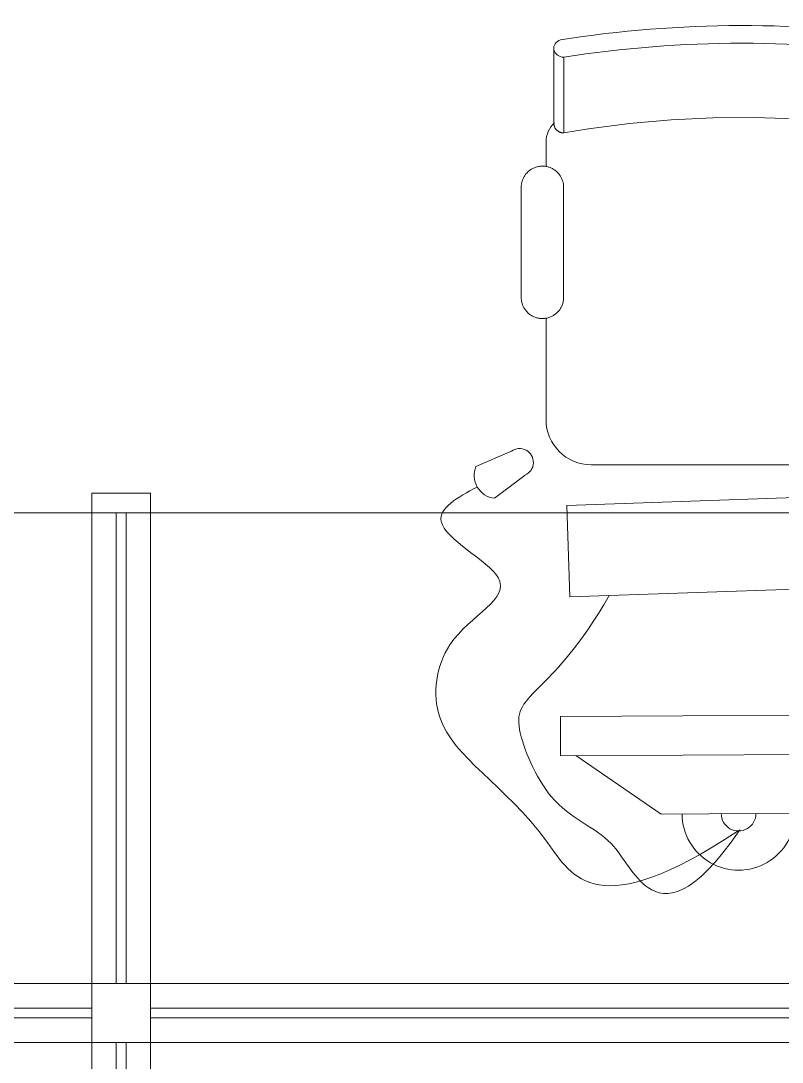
# Model space of a CAD drawing. Header units: inches. Extents: x 1 to 4333, y -575 to 1753.
# Drawn here: x 3333 to 3371.9, y 1315.1 to 1368.2 of the extents above; entities that cross this region are included whole.
import ezdxf

# ---------------------------------------------------------------- set-up
doc = ezdxf.new("R2010")
doc.units = ezdxf.units.IN
doc.header["$MEASUREMENT"] = 0
doc.layers.add('I-FURN-PNLS', color=30, linetype='Continuous', lineweight=9)

# ---------------------------------------------------------------- blocks, each defined once
blk = doc.blocks.new('Benching - 5_-0_ bench-V1-New Construction - Tel_Data_Elec Plan')
at = {"layer": 'I-FURN-PNLS'}
for p, q in [((64.5, 26.5), (61.5, 26.5)), ((61.5, 26.5), (61.5, 25.5)), ((64.5, 25.5), (64.5, 26.5)), ((61.5, 25.5), (1.5, 25.5)), ((62.75, 25.5), (61.5, 25.5)), ((61.5, 25.5), (61.5, 1.5)), ((61.5, 25.5), (62.75, 25.5)), ((63.25, 25.5), (62.75, 25.5)), ((62.75, 25.5), (62.75, 1.5)), ((63.25, 1.5), (63.25, 25.5)), ((64.5, 25.5), (63.25, 25.5)), ((63.25, 25.5), (64.5, 25.5)), ((64.5, 1.5), (64.5, 25.5)), ((61.5, 1.5), (1.5, 1.5)), ((61.5, 0.25), (61.5, 1.5)), ((61.5, 1.5), (62.75, 1.5)), ((62.75, 1.5), (61.5, 1.5)), ((61.5, 1.5), (61.5, 0.25)), ((62.75, 1.5), (63.25, 1.5)), ((63.25, 1.5), (64.5, 1.5)), ((64.5, 1.5), (63.25, 1.5)), ((64.5, 0.25), (64.5, 1.5)), ((61.5, 0.25), (1.5, 0.25)), ((61.5, -0.25), (61.5, 0.25)), ((1.5, -0.25), (61.5, -0.25)), ((61.5, -1.5), (61.5, -0.25)), ((61.5, -0.25), (61.5, -1.5)), ((64.5, -1.5), (64.5, -0.25)), ((1.5, -1.5), (61.5, -1.5)), ((61.5, -1.5), (62.75, -1.5)), ((63.25, -1.5), (64.5, -1.5))]:
    blk.add_line(p, q, dxfattribs=at)
blk = doc.blocks.new('Benching - 5_-0_ bench-V3-New Construction - Tel_Data_Elec Plan')
at = {"layer": 'I-FURN-PNLS'}
for p, q in [((61.5, 1.5), (1.5, 1.5)), ((61.5, 0.25), (61.5, 1.5)), ((62.75, 1.5), (61.5, 1.5)), ((61.5, 1.5), (61.5, 0.25)), ((64.5, 1.5), (63.25, 1.5)), ((64.5, 0.25), (64.5, 1.5)), ((61.5, 0.25), (1.5, 0.25)), ((61.5, -0.25), (61.5, 0.25)), ((1.5, -0.25), (61.5, -0.25)), ((61.5, -1.5), (61.5, -0.25)), ((61.5, -0.25), (61.5, -1.5)), ((64.5, -1.5), (64.5, -0.25)), ((1.5, -1.5), (61.5, -1.5)), ((62.75, -1.5), (61.5, -1.5)), ((61.5, -1.5), (61.5, -25.5)), ((61.5, -1.5), (62.75, -1.5)), ((63.25, -1.5), (62.75, -1.5)), ((62.75, -1.5), (62.75, -25.5)), ((63.25, -25.5), (63.25, -1.5)), ((64.5, -1.5), (63.25, -1.5)), ((63.25, -1.5), (64.5, -1.5)), ((64.5, -25.5), (64.5, -1.5))]:
    blk.add_line(p, q, dxfattribs=at)
blk = doc.blocks.new('Benching - 5_-0_ bench-2475156-New Construction - Tel_Data_Elec Plan')
at = {"layer": 'I-FURN-PNLS'}
for p, q in [((22.57, 48.736), (22.57, 44.873)), ((21.669, 44.414), (21.669, 43.158)), ((20.4, 42.098), (20.4, 36.49)), ((22.564, 36.49), (22.564, 42.098)), ((21.669, 35.429), (21.669, 30.252)), ((19.902, 28.639), (18.094, 27.866)), ((23.967, 27.954), (39.217, 27.954)), ((19.038, 26.242), (20.604, 27.43)), ((1.5, 26.5), (-1.5, 26.5)), ((-1.5, 26.5), (-1.5, 25.5)), ((1.5, 25.5), (1.5, 26.5)), ((22.723, 25.871), (38.722, 26.428)), ((-0.25, 25.5), (-1.5, 25.5)), ((-1.5, 25.5), (-1.5, 1.5)), ((-1.5, 25.5), (-0.25, 25.5)), ((0.25, 25.5), (-0.25, 25.5)), ((-0.25, 25.5), (-0.25, 1.5)), ((0.25, 1.5), (0.25, 25.5)), ((1.5, 25.5), (0.25, 25.5)), ((0.25, 25.5), (1.5, 25.5)), ((1.5, 1.5), (1.5, 25.5)), ((61.5, 25.5), (1.5, 25.5)), ((22.885, 21.212), (22.723, 25.871)), ((38.885, 21.77), (22.885, 21.212)), ((40.522, 15.211), (22.396, 15.116)), ((22.396, 15.116), (22.406, 13.116)), ((22.406, 13.116), (40.532, 13.211)), ((23.18, 13.12), (27.542, 10.143)), ((27.542, 10.143), (35.428, 10.184)), ((-1.5, 1.5), (-0.25, 1.5)), ((-0.25, 1.5), (-1.5, 1.5)), ((-1.5, 1.5), (-1.5, 0.25)), ((-0.25, 1.5), (0.25, 1.5)), ((0.25, 1.5), (1.5, 1.5)), ((1.5, 1.5), (0.25, 1.5)), ((61.5, 1.5), (1.5, 1.5)), ((1.5, 1.5), (1.5, 0.25)), ((1.5, 0.25), (1.5, 1.5)), ((61.5, 0.25), (1.5, 0.25)), ((1.5, 0.25), (1.5, -0.25)), ((-1.5, -0.25), (-1.5, -1.5)), ((1.5, -0.25), (61.5, -0.25)), ((1.5, -0.25), (1.5, -1.5)), ((1.5, -1.5), (1.5, -0.25)), ((-1.5, -1.5), (-0.25, -1.5)), ((0.25, -1.5), (1.5, -1.5)), ((1.5, -1.5), (61.5, -1.5))]:
    blk.add_line(p, q, dxfattribs=at)
at = {"layer": 'I-FURN-PNLS', "flags": 128}
for points in [[(22.063, 49.192), (22.063, 48.557), (22.063, 47.977), (22.063, 47.453), (22.063, 46.987), (22.063, 46.579), (22.063, 46.23), (22.063, 45.94), (22.063, 45.71), (22.063, 45.54), (22.063, 45.431), (22.063, 45.382), (22.063, 45.379)], [(22.063, 45.379), (22.063, 45.409), (22.063, 45.5), (22.063, 45.581)], [(22.57, 44.871), (22.55, 44.872), (22.53, 44.873), (22.509, 44.875), (22.489, 44.878), (22.469, 44.882), (22.449, 44.886), (22.43, 44.891), (22.41, 44.897), (22.391, 44.904), (22.372, 44.911), (22.354, 44.92), (22.336, 44.929), (22.318, 44.938), (22.301, 44.949), (22.284, 44.96), (22.267, 44.972), (22.251, 44.984), (22.235, 44.997), (22.22, 45.011), (22.206, 45.025), (22.192, 45.04), (22.179, 45.056), (22.166, 45.071), (22.154, 45.088), (22.143, 45.105), (22.132, 45.122), (22.123, 45.14), (22.113, 45.158), (22.105, 45.176), (22.097, 45.195), (22.09, 45.214), (22.084, 45.233), (22.079, 45.253), (22.074, 45.273), (22.07, 45.293), (22.067, 45.313), (22.065, 45.333), (22.063, 45.353), (22.063, 45.373), (22.063, 45.379)], [(40.741, 44.889), (38.641, 45.208), (36.531, 45.443), (34.412, 45.594), (32.29, 45.66), (30.166, 45.641), (28.045, 45.537), (25.93, 45.348), (23.824, 45.075), (22.57, 44.871)], [(22.564, 42.098), (22.563, 42.142), (22.561, 42.185), (22.556, 42.228), (22.55, 42.271), (22.543, 42.313), (22.533, 42.356), (22.522, 42.397), (22.509, 42.439), (22.495, 42.48), (22.479, 42.52), (22.461, 42.559), (22.442, 42.598), (22.421, 42.636), (22.399, 42.673), (22.375, 42.709), (22.35, 42.745), (22.323, 42.779), (22.296, 42.812), (22.266, 42.844), (22.236, 42.875), (22.204, 42.904), (22.171, 42.932), (22.138, 42.959), (22.103, 42.985), (22.067, 43.009), (22.03, 43.032), (21.992, 43.053), (21.953, 43.072), (21.914, 43.09), (21.874, 43.107), (21.833, 43.122), (21.792, 43.135), (21.751, 43.147), (21.708, 43.157), (21.666, 43.165), (21.623, 43.171), (21.58, 43.176), (21.537, 43.179), (21.494, 43.18), (21.45, 43.18), (21.407, 43.178), (21.364, 43.174), (21.321, 43.168), (21.278, 43.161), (21.236, 43.152), (21.194, 43.142), (21.153, 43.129), (21.112, 43.115), (21.071, 43.1), (21.032, 43.082), (20.993, 43.064), (20.954, 43.043), (20.917, 43.021), (20.881, 42.998), (20.845, 42.973), (20.811, 42.947), (20.777, 42.92), (20.745, 42.891), (20.714, 42.861), (20.684, 42.829), (20.655, 42.797), (20.628, 42.763), (20.602, 42.729), (20.578, 42.693), (20.555, 42.656), (20.533, 42.619), (20.513, 42.58), (20.495, 42.541), (20.478, 42.501), (20.462, 42.461), (20.449, 42.42), (20.437, 42.378), (20.426, 42.336), (20.418, 42.294), (20.411, 42.251), (20.405, 42.208), (20.402, 42.165), (20.4, 42.122), (20.4, 42.098)], [(20.4, 36.49), (20.401, 36.447), (20.403, 36.404), (20.408, 36.361), (20.414, 36.318), (20.421, 36.275), (20.431, 36.233), (20.442, 36.191), (20.455, 36.15), (20.469, 36.109), (20.485, 36.069), (20.503, 36.029), (20.522, 35.99), (20.543, 35.952), (20.565, 35.915), (20.589, 35.879), (20.614, 35.844), (20.641, 35.81), (20.668, 35.777), (20.698, 35.745), (20.728, 35.714), (20.76, 35.684), (20.793, 35.656), (20.826, 35.629), (20.861, 35.604), (20.897, 35.58), (20.934, 35.557), (20.972, 35.536), (21.011, 35.516), (21.05, 35.498), (21.09, 35.482), (21.131, 35.467), (21.172, 35.453), (21.213, 35.442), (21.256, 35.432), (21.298, 35.424), (21.341, 35.417), (21.384, 35.412), (21.427, 35.409), (21.47, 35.408), (21.514, 35.408), (21.557, 35.411), (21.6, 35.414), (21.643, 35.42), (21.686, 35.427), (21.728, 35.436), (21.77, 35.447), (21.811, 35.459), (21.852, 35.473), (21.893, 35.489), (21.932, 35.506), (21.971, 35.525), (22.009, 35.545), (22.047, 35.567), (22.083, 35.59), (22.119, 35.615), (22.153, 35.641), (22.187, 35.669), (22.219, 35.698), (22.25, 35.728), (22.28, 35.759), (22.309, 35.792), (22.336, 35.825), (22.362, 35.86), (22.386, 35.896), (22.409, 35.932), (22.431, 35.97), (22.451, 36.008), (22.469, 36.047), (22.486, 36.087), (22.502, 36.128), (22.515, 36.169), (22.527, 36.21), (22.538, 36.252), (22.546, 36.295), (22.553, 36.337), (22.559, 36.38), (22.562, 36.423), (22.564, 36.467), (22.564, 36.49)]]:
    blk.add_lwpolyline(points, dxfattribs=at)
at = {"layer": 'I-FURN-PNLS'}
for centre, radius, start, end in [((22.988, 44.414), 1.319, 132.1873, 180), ((23.967, 30.252), 2.298, 180, 270), ((20.319, 28.073), 0.703, 293.9686, 126.3623), ((19.17, 27.405), 1.17, 156.8209, 263.5101), ((31.485, 10.164), 2.885, 180.2998, 0.2998), ((31.485, 10.164), 0.885, 180.2998, 0.2998)]:
    blk.add_arc(centre, radius, start, end, dxfattribs=at)
for centre, major_axis, ratio, start_param, end_param in [((31.705, 1.694), (54.092, 0), 0.899459, 1.402966, 1.74368), ((22.57, 49.192), (0.507, 0), 0.899459, 1.913366, 4.712389), ((31.705, 1.694), (53.092, 0), 0.899459, 1.399774, 1.74371), ((22.57, 45.581), (0.507, 0), 0.99468, 2.996027, 3.185649)]:
    blk.add_ellipse(centre, major_axis=major_axis, ratio=ratio, start_param=start_param, end_param=end_param, dxfattribs=at)
for points, knots in [([(31.461, 9.279), (24.214, 4.503), (21.056, 10.978), (15.491, 13.684), (16.357, 19.807), (21.521, 21.682), (14.874, 24.965), (17.162, 26.308), (18.158, 26.817)], [0, 0, 0, 0, 4.203758, 11.310205, 15.301003, 21.109862, 25.639067, 29.008441, 29.008441, 29.008441, 29.008441]), ([(24.884, 21.282), (23.378, 18.674), (20.766, 16.061), (19.807, 15.103), (21.941, 10.114), (25.075, 9.274), (26.568, 5.783), (29.122, 5.783), (31.55, 9.342)], [0, 0, 0, 0, 0.22393, 0.514942, 0.793465, 1.139785, 1.406318, 1.702385, 1.702385, 1.702385, 1.702385]), ([(24.884, 21.282), (23.378, 18.674), (20.766, 16.061), (19.807, 15.103), (21.941, 10.114), (25.075, 9.274), (26.568, 5.783), (29.122, 5.783), (31.55, 9.342)], [0, 0, 0, 0, 0.22393, 0.514942, 0.793465, 1.139785, 1.406318, 1.702385, 1.702385, 1.702385, 1.702385])]:
    blk.add_open_spline(points, degree=3, knots=knots, dxfattribs=at)
blk = doc.blocks.new('Benching - 5_-0_ bench-2475335-New Construction - Tel_Data_Elec Plan')
at = {"layer": 'I-FURN-PNLS'}
for p, q in [((-0.25, 1.5), (-1.5, 1.5)), ((-1.5, 1.5), (-1.5, 0.25)), ((1.5, 1.5), (0.25, 1.5)), ((61.5, 1.5), (1.5, 1.5)), ((1.5, 1.5), (1.5, 0.25)), ((1.5, 0.25), (1.5, 1.5)), ((61.5, 0.25), (1.5, 0.25)), ((1.5, 0.25), (1.5, -0.25)), ((-1.5, -0.25), (-1.5, -1.5)), ((1.5, -0.25), (61.5, -0.25)), ((1.5, -0.25), (1.5, -1.5)), ((1.5, -1.5), (1.5, -0.25)), ((-0.25, -1.5), (-1.5, -1.5)), ((-1.5, -1.5), (-1.5, -25.5)), ((-1.5, -1.5), (-0.25, -1.5)), ((0.25, -1.5), (-0.25, -1.5)), ((-0.25, -1.5), (-0.25, -25.5)), ((0.25, -25.5), (0.25, -1.5)), ((1.5, -1.5), (0.25, -1.5)), ((0.25, -1.5), (1.5, -1.5)), ((1.5, -25.5), (1.5, -1.5)), ((1.5, -1.5), (61.5, -1.5))]:
    blk.add_line(p, q, dxfattribs=at)

msp = doc.modelspace()

# ---------------------------------------------------------------- block references
at = {"layer": 'I-FURN-PNLS'}
for name, p in [('Benching - 5_-0_ bench-V1-New Construction - Tel_Data_Elec Plan', (3275.158, 1317.565)), ('Benching - 5_-0_ bench-2475156-New Construction - Tel_Data_Elec Plan', (3338.158, 1317.565)), ('Benching - 5_-0_ bench-V3-New Construction - Tel_Data_Elec Plan', (3275.158, 1317.565)), ('Benching - 5_-0_ bench-2475335-New Construction - Tel_Data_Elec Plan', (3338.158, 1317.565))]:
    msp.add_blockref(name, p, dxfattribs=at)

doc.saveas('drawing.dxf')
